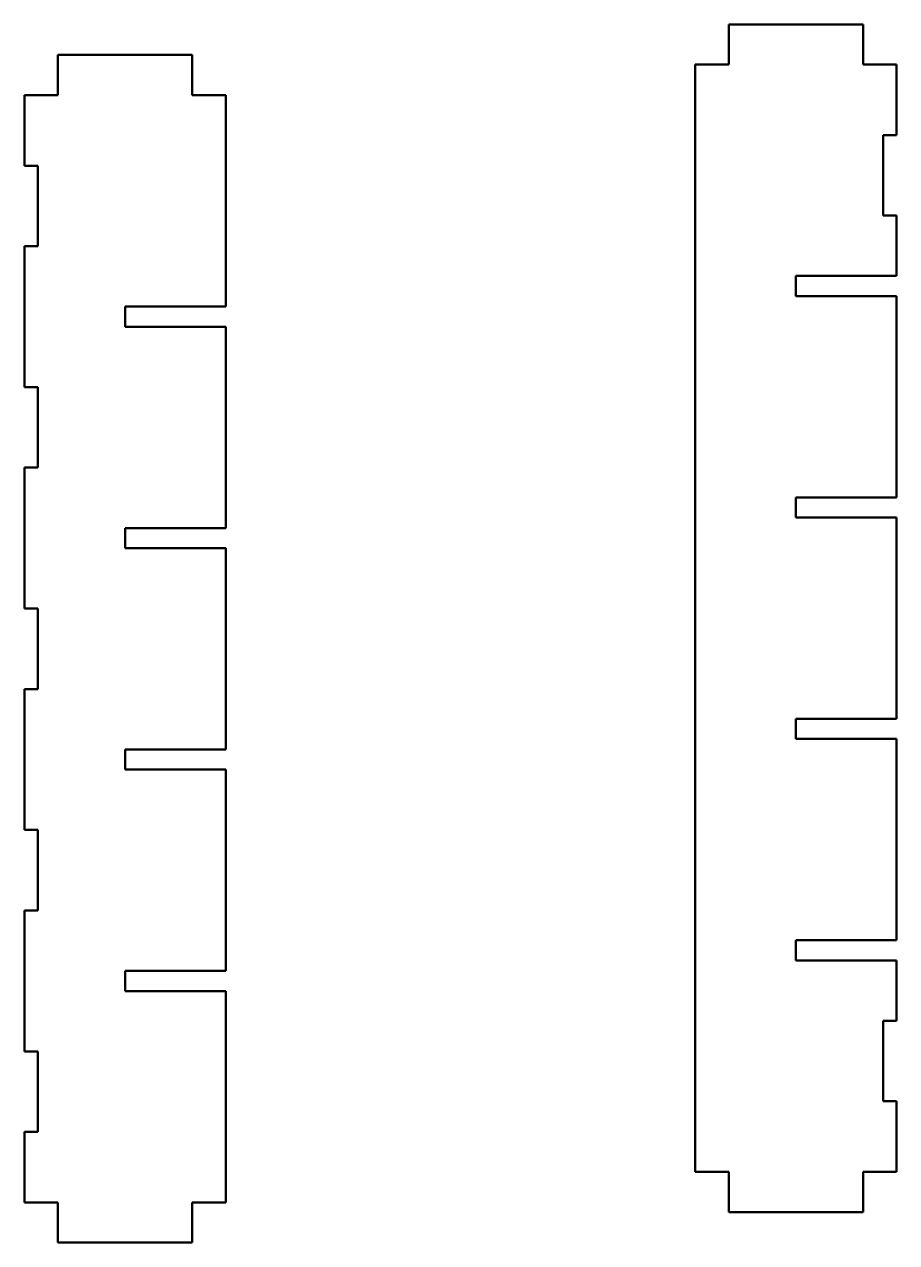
# Model space of a CAD drawing. Header units: millimetres. Extents: x 155 to 285, y 90 to 272.
import ezdxf

# ---------------------------------------------------------------- set-up
doc = ezdxf.new("R2010")
doc.units = ezdxf.units.MM
doc.header["$LTSCALE"] = 0.75
doc.layers.add('Visible', color=7, linetype='Continuous', lineweight=50)

msp = doc.modelspace()

# ---------------------------------------------------------------- linework, layer by layer
at = {"layer": 'Visible'}
for p, q in [((259.706521, 271.772004), (259.706521, 265.772004)), ((279.706521, 271.772004), (259.706521, 271.772004)), ((279.706521, 265.772004), (279.706521, 271.772004)), ((159.762604, 267.210249), (159.762604, 261.210249)), ((179.762604, 267.210249), (159.762604, 267.210249)), ((179.762604, 261.210249), (179.762604, 267.210249)), ((254.706521, 265.772004), (254.706521, 100.772004)), ((259.706521, 265.772004), (254.706521, 265.772004)), ((284.706521, 265.772004), (279.706521, 265.772004)), ((284.706521, 255.272004), (284.706521, 265.772004)), ((154.762604, 261.210249), (154.762604, 250.710249)), ((159.762604, 261.210249), (154.762604, 261.210249)), ((184.762604, 261.210249), (179.762604, 261.210249)), ((184.762604, 229.710249), (184.762604, 261.210249)), ((282.706521, 255.272004), (284.706521, 255.272004)), ((282.706521, 243.272004), (282.706521, 255.272004)), ((154.762604, 250.710249), (156.762604, 250.710249)), ((156.762604, 250.710249), (156.762604, 238.710249)), ((284.706521, 243.272004), (282.706521, 243.272004)), ((284.706521, 234.272004), (284.706521, 243.272004)), ((154.762604, 238.710249), (154.762604, 217.710249)), ((156.762604, 238.710249), (154.762604, 238.710249)), ((269.706521, 234.272004), (284.706521, 234.272004)), ((269.706521, 231.272004), (269.706521, 234.272004)), ((284.706521, 231.272004), (269.706521, 231.272004)), ((284.706521, 201.272004), (284.706521, 231.272004)), ((169.762604, 229.710249), (184.762604, 229.710249)), ((169.762604, 226.710249), (169.762604, 229.710249)), ((184.762604, 226.710249), (169.762604, 226.710249)), ((184.762604, 196.710249), (184.762604, 226.710249)), ((154.762604, 217.710249), (156.762604, 217.710249)), ((156.762604, 217.710249), (156.762604, 205.710249)), ((154.762604, 205.710249), (154.762604, 184.710249)), ((156.762604, 205.710249), (154.762604, 205.710249)), ((269.706521, 201.272004), (284.706521, 201.272004)), ((269.706521, 198.272004), (269.706521, 201.272004)), ((284.706521, 198.272004), (269.706521, 198.272004)), ((284.706521, 168.272004), (284.706521, 198.272004)), ((169.762604, 196.710249), (184.762604, 196.710249)), ((169.762604, 193.710249), (169.762604, 196.710249)), ((184.762604, 193.710249), (169.762604, 193.710249)), ((184.762604, 163.710249), (184.762604, 193.710249)), ((154.762604, 184.710249), (156.762604, 184.710249)), ((156.762604, 184.710249), (156.762604, 172.710249)), ((154.762604, 172.710249), (154.762604, 151.710249)), ((156.762604, 172.710249), (154.762604, 172.710249)), ((269.706521, 168.272004), (284.706521, 168.272004)), ((269.706521, 165.272004), (269.706521, 168.272004)), ((284.706521, 165.272004), (269.706521, 165.272004)), ((284.706521, 135.272004), (284.706521, 165.272004)), ((169.762604, 163.710249), (184.762604, 163.710249)), ((169.762604, 160.710249), (169.762604, 163.710249)), ((184.762604, 160.710249), (169.762604, 160.710249)), ((184.762604, 130.710249), (184.762604, 160.710249)), ((154.762604, 151.710249), (156.762604, 151.710249)), ((156.762604, 151.710249), (156.762604, 139.710249)), ((154.762604, 139.710249), (154.762604, 118.710249)), ((156.762604, 139.710249), (154.762604, 139.710249)), ((269.706521, 135.272004), (284.706521, 135.272004)), ((269.706521, 132.272004), (269.706521, 135.272004)), ((284.706521, 132.272004), (269.706521, 132.272004)), ((284.706521, 123.272004), (284.706521, 132.272004)), ((169.762604, 130.710249), (184.762604, 130.710249)), ((169.762604, 127.710249), (169.762604, 130.710249)), ((184.762604, 127.710249), (169.762604, 127.710249)), ((184.762604, 96.210249), (184.762604, 127.710249)), ((282.706521, 123.272004), (284.706521, 123.272004)), ((282.706521, 111.272004), (282.706521, 123.272004)), ((154.762604, 118.710249), (156.762604, 118.710249)), ((156.762604, 118.710249), (156.762604, 106.710249)), ((284.706521, 111.272004), (282.706521, 111.272004)), ((284.706521, 100.772004), (284.706521, 111.272004)), ((154.762604, 106.710249), (154.762604, 96.210249)), ((156.762604, 106.710249), (154.762604, 106.710249)), ((254.706521, 100.772004), (259.706521, 100.772004)), ((259.706521, 100.772004), (259.706521, 94.772004)), ((279.706521, 100.772004), (284.706521, 100.772004)), ((279.706521, 94.772004), (279.706521, 100.772004)), ((154.762604, 96.210249), (159.762604, 96.210249)), ((159.762604, 96.210249), (159.762604, 90.210249)), ((179.762604, 96.210249), (184.762604, 96.210249)), ((179.762604, 90.210249), (179.762604, 96.210249)), ((259.706521, 94.772004), (279.706521, 94.772004)), ((159.762604, 90.210249), (179.762604, 90.210249))]:
    msp.add_line(p, q, dxfattribs=at)

doc.saveas('drawing.dxf')
